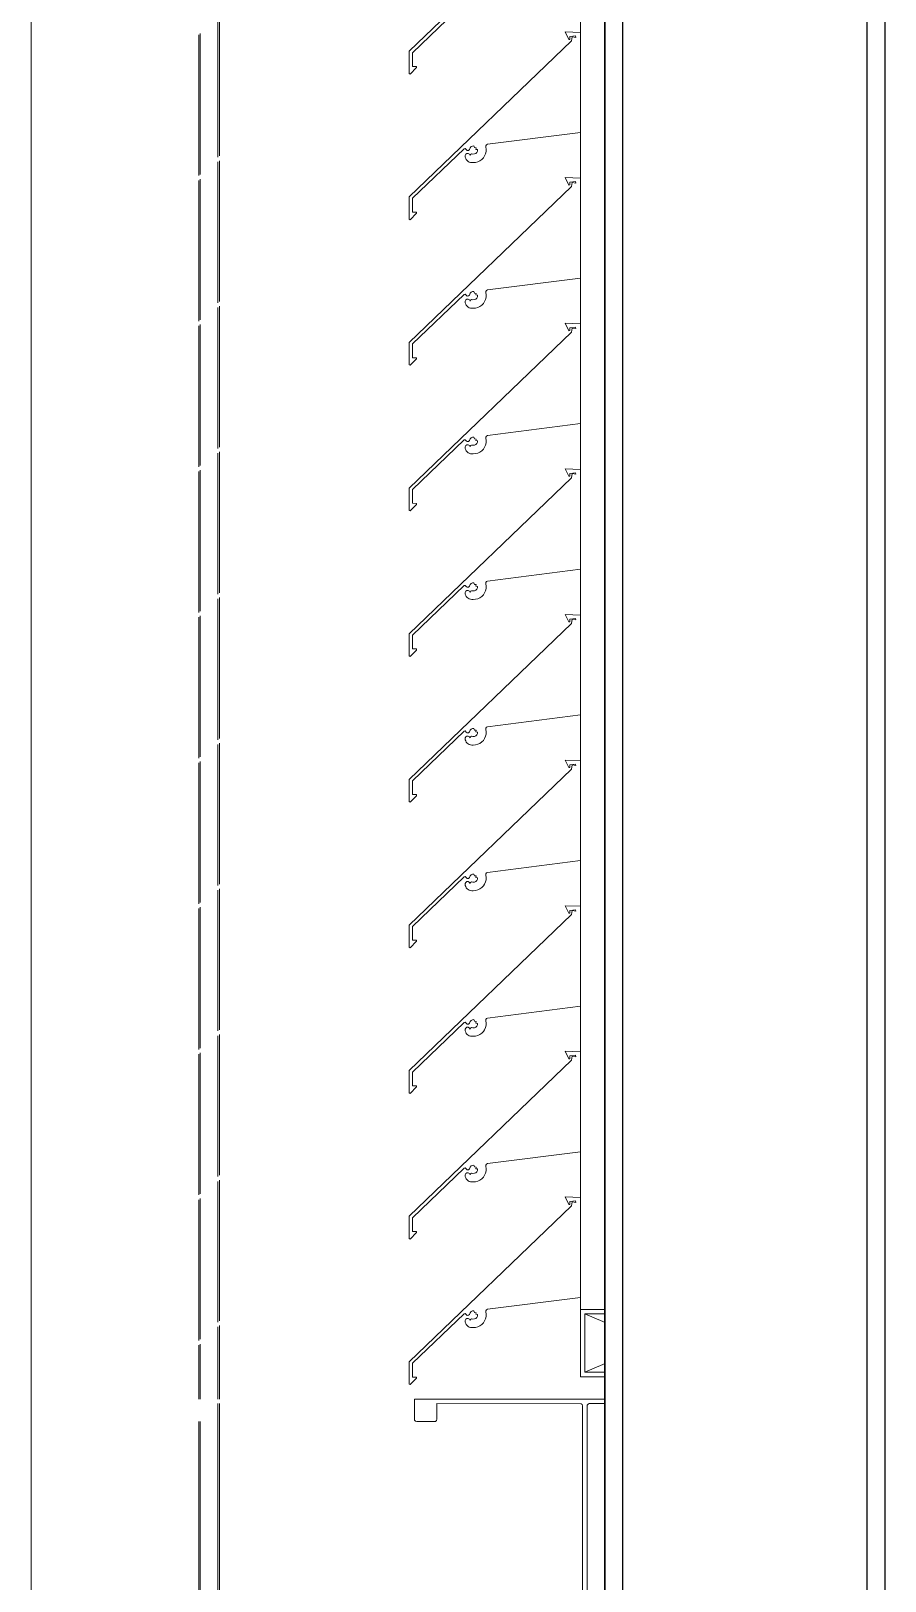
# Model space of a CAD drawing. Header units: millimetres. Extents: x -220592 to 404889, y -217665 to 38245.
# Drawn here: x 27510 to 27890, y -28650 to -27959 of the extents above; entities that cross this region are included whole.
import ezdxf

# ---------------------------------------------------------------- set-up
doc = ezdxf.new("R2010")
doc.units = ezdxf.units.MM
doc.set_wipeout_variables(frame=1)
doc.linetypes.add('XKITLINE00', pattern=[0])
for name, color, linetype in [('000 - 0_HIDE_OBJ_FRAMING_DEF_SUB_1', 7, 'Continuous'), ('000 - STRUCTURE_STEEL_FRAMING_SUB_COLOR_1', 7, 'Continuous'), ('000 - STRUCTURE_STEEL_FRAMING_SUB_COLOR_2', 7, 'Continuous'), ('000 - STRUCTURE_STEEL_FRAMING_WIPEOUT_', 7, 'Continuous')]:
    doc.layers.add(name, color=color, linetype=linetype)
doc.layers.add('Part', color=7, linetype='Continuous', lineweight=0)

# ---------------------------------------------------------------- blocks, each defined once
blk = doc.blocks.new('*A14729')
at = {"layer": 'Part', "color": 7, "linetype": 'XKITLINE00', "lineweight": 0}
for p, q in [((-171.648652, 229.556249), (-171.648652, 242.756135)), ((-172.298652, 242.406131), (-172.298652, 242.610427)), ((-172.298652, 241.756131), (-172.298652, 241.960427)), ((-172.298652, 241.106131), (-172.298652, 241.310427)), ((-172.298652, 240.456131), (-172.298652, 240.660427)), ((-172.298652, 239.806131), (-172.298652, 240.010427)), ((-172.298652, 239.156131), (-172.298652, 239.360427)), ((-172.298652, 238.506131), (-172.298652, 238.710427)), ((-172.298652, 237.856131), (-172.298652, 238.060427)), ((-172.298652, 237.206131), (-172.298652, 237.410427)), ((-172.298652, 236.556131), (-172.298652, 236.760427)), ((-172.298652, 235.906131), (-172.298652, 236.110427)), ((-172.298652, 235.256131), (-172.298652, 235.460427)), ((-172.298652, 234.606131), (-172.298652, 234.810427)), ((-172.298652, 233.956131), (-172.298652, 234.160427)), ((-172.298652, 233.306131), (-172.298652, 233.510427)), ((-172.298652, 232.656131), (-172.298652, 232.860427)), ((-172.298652, 232.006131), (-172.298652, 232.210427)), ((-172.298652, 231.356131), (-172.298652, 231.560427)), ((-172.298652, 230.706131), (-172.298652, 230.910427)), ((-172.298652, 230.056131), (-172.298652, 230.260427)), ((-172.298652, 229.556249), (-172.298652, 229.610427))]:
    blk.add_line(p, q, dxfattribs=at)
blk = doc.blocks.new('*A14738')
at = {"layer": 'Part', "color": 7, "linetype": 'XKITLINE00', "lineweight": 0}
for p, q in [((-172.338255, 230.668789), (-173.063377, 229.972543)), ((-172.298462, 230.706123), (-172.366148, 230.708745)), ((-172.366148, 230.708745), (-172.350613, 230.675258)), ((-172.350613, 230.675258), (-172.34549, 230.67567)), ((-172.34549, 230.67567), (-172.345361, 230.687861)), ((-172.345361, 230.687861), (-172.320378, 230.691001)), ((-172.335358, 230.687332), (-172.338255, 230.668789)), ((-172.335358, 230.687332), (-172.318342, 230.684428)), ((-172.320378, 230.691001), (-172.318342, 230.684428)), ((-172.298455, 230.260453), (-172.298462, 230.706123)), ((-172.712461, 230.207423), (-172.298455, 230.260453)), ((-173.048341, 229.966176), (-172.817326, 230.187579)), ((-172.817326, 230.187579), (-172.812166, 230.188671)), ((-172.812166, 230.188671), (-172.808512, 230.184044)), ((-172.808512, 230.184044), (-172.804048, 230.18019)), ((-172.798154, 230.180396), (-172.793971, 230.184553)), ((-172.793971, 230.184553), (-172.790857, 230.192126)), ((-172.790857, 230.192126), (-172.78619, 230.196913)), ((-172.78619, 230.196913), (-172.780114, 230.199703)), ((-172.780114, 230.199703), (-172.773442, 230.200125)), ((-172.773442, 230.200125), (-172.77112, 230.192735)), ((-172.77112, 230.192735), (-172.763955, 230.191791)), ((-172.763955, 230.191791), (-172.765124, 230.184731)), ((-172.765124, 230.184731), (-172.757418, 230.183625)), ((-172.720912, 230.195159), (-172.720672, 230.200681)), ((-172.719426, 230.185025), (-172.720912, 230.195159)), ((-172.720672, 230.200681), (-172.717536, 230.205233)), ((-172.719801, 230.174789), (-172.719426, 230.185025)), ((-172.717536, 230.205233), (-172.712461, 230.207423)), ((-172.810019, 230.162761), (-172.812659, 230.157287)), ((-172.812659, 230.157287), (-172.812163, 230.149517)), ((-172.812163, 230.149517), (-172.810428, 230.144021)), ((-172.810428, 230.144021), (-172.807674, 230.138958)), ((-172.804875, 230.165998), (-172.810019, 230.162761)), ((-172.807674, 230.138958), (-172.804002, 230.134515)), ((-172.798797, 230.16601), (-172.804875, 230.165998)), ((-172.804048, 230.18019), (-172.798154, 230.180396)), ((-172.804002, 230.134515), (-172.799549, 230.130857)), ((-172.799549, 230.130857), (-172.794479, 230.128117)), ((-172.793641, 230.162792), (-172.798797, 230.16601)), ((-172.794479, 230.128117), (-172.788978, 230.126398)), ((-172.790699, 230.15732), (-172.793641, 230.162792)), ((-172.788669, 230.162301), (-172.790699, 230.15732)), ((-172.788978, 230.126398), (-172.78325, 230.125762)), ((-172.783858, 230.164708), (-172.788669, 230.162301)), ((-172.77794, 230.163803), (-172.783858, 230.164708)), ((-172.78325, 230.125762), (-172.776451, 230.125664)), ((-172.77144, 230.164147), (-172.77794, 230.163803)), ((-172.776451, 230.125664), (-172.766238, 230.126449)), ((-172.765472, 230.166745), (-172.77144, 230.164147)), ((-172.766238, 230.126449), (-172.756337, 230.129072)), ((-172.76079, 230.171267), (-172.765472, 230.166745)), ((-172.757988, 230.177141), (-172.76079, 230.171267)), ((-172.757418, 230.183625), (-172.757988, 230.177141)), ((-172.756337, 230.129072), (-172.747074, 230.133445)), ((-172.747074, 230.133445), (-172.738758, 230.139423)), ((-172.738758, 230.139423), (-172.731662, 230.14681)), ((-172.731662, 230.14681), (-172.726022, 230.15536)), ((-172.726022, 230.15536), (-172.722024, 230.16479)), ((-172.722024, 230.16479), (-172.719801, 230.174789)), ((-173.063377, 229.972543), (-173.062824, 229.873392)), ((-173.047999, 229.90483), (-173.048341, 229.966176)), ((-173.062824, 229.873392), (-173.058143, 229.870923)), ((-173.058143, 229.870923), (-173.029494, 229.899812)), ((-173.030579, 229.904733), (-173.047999, 229.90483)), ((-173.029494, 229.899812), (-173.030579, 229.904733))]:
    blk.add_line(p, q, dxfattribs=at)
blk = doc.blocks.new('*A14739')
at = {"layer": 'Part', "color": 7, "linetype": 'XKITLINE00', "lineweight": 0}
for p, q in [((-172.338255, 231.318789), (-173.063377, 230.622543)), ((-172.298462, 231.356123), (-172.366148, 231.358745)), ((-172.366148, 231.358745), (-172.350613, 231.325258)), ((-172.350613, 231.325258), (-172.34549, 231.32567)), ((-172.34549, 231.32567), (-172.345361, 231.337861)), ((-172.345361, 231.337861), (-172.320378, 231.341001)), ((-172.335358, 231.337332), (-172.338255, 231.318789)), ((-172.335358, 231.337332), (-172.318342, 231.334428)), ((-172.320378, 231.341001), (-172.318342, 231.334428)), ((-172.298455, 230.910453), (-172.298462, 231.356123)), ((-172.712461, 230.857423), (-172.298455, 230.910453)), ((-173.048341, 230.616176), (-172.817326, 230.837579)), ((-172.817326, 230.837579), (-172.812166, 230.838671)), ((-172.810019, 230.812761), (-172.812659, 230.807287)), ((-172.812659, 230.807287), (-172.812163, 230.799517)), ((-172.812166, 230.838671), (-172.808512, 230.834044)), ((-172.804875, 230.815998), (-172.810019, 230.812761)), ((-172.808512, 230.834044), (-172.804048, 230.83019)), ((-172.798797, 230.81601), (-172.804875, 230.815998)), ((-172.804048, 230.83019), (-172.798154, 230.830396)), ((-172.793641, 230.812792), (-172.798797, 230.81601)), ((-172.798154, 230.830396), (-172.793971, 230.834553)), ((-172.793971, 230.834553), (-172.790857, 230.842126)), ((-172.790699, 230.80732), (-172.793641, 230.812792)), ((-172.790857, 230.842126), (-172.78619, 230.846913)), ((-172.788669, 230.812301), (-172.790699, 230.80732)), ((-172.783858, 230.814708), (-172.788669, 230.812301)), ((-172.78619, 230.846913), (-172.780114, 230.849703)), ((-172.77794, 230.813803), (-172.783858, 230.814708)), ((-172.780114, 230.849703), (-172.773442, 230.850125)), ((-172.77144, 230.814147), (-172.77794, 230.813803)), ((-172.773442, 230.850125), (-172.77112, 230.842735)), ((-172.765472, 230.816745), (-172.77144, 230.814147)), ((-172.77112, 230.842735), (-172.763955, 230.841791)), ((-172.76079, 230.821267), (-172.765472, 230.816745)), ((-172.763955, 230.841791), (-172.765124, 230.834731)), ((-172.765124, 230.834731), (-172.757418, 230.833625)), ((-172.757988, 230.827141), (-172.76079, 230.821267)), ((-172.757418, 230.833625), (-172.757988, 230.827141)), ((-172.726022, 230.80536), (-172.722024, 230.81479)), ((-172.722024, 230.81479), (-172.719801, 230.824789)), ((-172.720912, 230.845159), (-172.720672, 230.850681)), ((-172.719426, 230.835025), (-172.720912, 230.845159)), ((-172.720672, 230.850681), (-172.717536, 230.855233)), ((-172.719801, 230.824789), (-172.719426, 230.835025)), ((-172.717536, 230.855233), (-172.712461, 230.857423)), ((-172.812163, 230.799517), (-172.810428, 230.794021)), ((-172.810428, 230.794021), (-172.807674, 230.788958)), ((-172.807674, 230.788958), (-172.804002, 230.784515)), ((-172.804002, 230.784515), (-172.799549, 230.780857)), ((-172.799549, 230.780857), (-172.794479, 230.778117)), ((-172.794479, 230.778117), (-172.788978, 230.776398)), ((-172.788978, 230.776398), (-172.78325, 230.775762)), ((-172.78325, 230.775762), (-172.776451, 230.775664)), ((-172.776451, 230.775664), (-172.766238, 230.776449)), ((-172.766238, 230.776449), (-172.756337, 230.779072)), ((-172.756337, 230.779072), (-172.747074, 230.783445)), ((-172.747074, 230.783445), (-172.738758, 230.789423)), ((-172.738758, 230.789423), (-172.731662, 230.79681)), ((-172.731662, 230.79681), (-172.726022, 230.80536)), ((-173.063377, 230.622543), (-173.062824, 230.523392)), ((-173.047999, 230.55483), (-173.048341, 230.616176)), ((-173.058143, 230.520923), (-173.029494, 230.549812)), ((-173.030579, 230.554733), (-173.047999, 230.55483)), ((-173.029494, 230.549812), (-173.030579, 230.554733)), ((-173.062824, 230.523392), (-173.058143, 230.520923))]:
    blk.add_line(p, q, dxfattribs=at)
blk = doc.blocks.new('*A14740')
at = {"layer": 'Part', "color": 7, "linetype": 'XKITLINE00', "lineweight": 0}
for p, q in [((-172.298462, 232.006123), (-172.366148, 232.008745)), ((-172.366148, 232.008745), (-172.350613, 231.975258)), ((-172.34549, 231.97567), (-172.345361, 231.987861)), ((-172.345361, 231.987861), (-172.320378, 231.991001)), ((-172.335358, 231.987332), (-172.338255, 231.968789)), ((-172.335358, 231.987332), (-172.318342, 231.984428)), ((-172.320378, 231.991001), (-172.318342, 231.984428)), ((-172.298455, 231.560453), (-172.298462, 232.006123)), ((-172.338255, 231.968789), (-173.063377, 231.272543)), ((-172.350613, 231.975258), (-172.34549, 231.97567)), ((-172.78619, 231.496913), (-172.780114, 231.499703)), ((-172.780114, 231.499703), (-172.773442, 231.500125)), ((-172.773442, 231.500125), (-172.77112, 231.492735)), ((-172.720912, 231.495159), (-172.720672, 231.500681)), ((-172.720672, 231.500681), (-172.717536, 231.505233)), ((-172.717536, 231.505233), (-172.712461, 231.507423)), ((-172.712461, 231.507423), (-172.298455, 231.560453)), ((-173.048341, 231.266176), (-172.817326, 231.487579)), ((-172.817326, 231.487579), (-172.812166, 231.488671)), ((-172.810019, 231.462761), (-172.812659, 231.457287)), ((-172.812659, 231.457287), (-172.812163, 231.449517)), ((-172.812166, 231.488671), (-172.808512, 231.484044)), ((-172.812163, 231.449517), (-172.810428, 231.444021)), ((-172.810428, 231.444021), (-172.807674, 231.438958)), ((-172.804875, 231.465998), (-172.810019, 231.462761)), ((-172.808512, 231.484044), (-172.804048, 231.48019)), ((-172.807674, 231.438958), (-172.804002, 231.434515)), ((-172.798797, 231.46601), (-172.804875, 231.465998)), ((-172.804048, 231.48019), (-172.798154, 231.480396)), ((-172.804002, 231.434515), (-172.799549, 231.430857)), ((-172.799549, 231.430857), (-172.794479, 231.428117)), ((-172.793641, 231.462792), (-172.798797, 231.46601)), ((-172.798154, 231.480396), (-172.793971, 231.484553)), ((-172.793971, 231.484553), (-172.790857, 231.492126)), ((-172.790699, 231.45732), (-172.793641, 231.462792)), ((-172.790857, 231.492126), (-172.78619, 231.496913)), ((-172.788669, 231.462301), (-172.790699, 231.45732)), ((-172.783858, 231.464708), (-172.788669, 231.462301)), ((-172.77794, 231.463803), (-172.783858, 231.464708)), ((-172.77144, 231.464147), (-172.77794, 231.463803)), ((-172.765472, 231.466745), (-172.77144, 231.464147)), ((-172.77112, 231.492735), (-172.763955, 231.491791)), ((-172.76079, 231.471267), (-172.765472, 231.466745)), ((-172.763955, 231.491791), (-172.765124, 231.484731)), ((-172.765124, 231.484731), (-172.757418, 231.483625)), ((-172.757988, 231.477141), (-172.76079, 231.471267)), ((-172.757418, 231.483625), (-172.757988, 231.477141)), ((-172.756337, 231.429072), (-172.747074, 231.433445)), ((-172.747074, 231.433445), (-172.738758, 231.439423)), ((-172.738758, 231.439423), (-172.731662, 231.44681)), ((-172.731662, 231.44681), (-172.726022, 231.45536)), ((-172.726022, 231.45536), (-172.722024, 231.46479)), ((-172.722024, 231.46479), (-172.719801, 231.474789)), ((-172.719426, 231.485025), (-172.720912, 231.495159)), ((-172.719801, 231.474789), (-172.719426, 231.485025)), ((-172.794479, 231.428117), (-172.788978, 231.426398)), ((-172.788978, 231.426398), (-172.78325, 231.425762)), ((-172.78325, 231.425762), (-172.776451, 231.425664)), ((-172.776451, 231.425664), (-172.766238, 231.426449)), ((-172.766238, 231.426449), (-172.756337, 231.429072)), ((-173.063377, 231.272543), (-173.062824, 231.173392)), ((-173.047999, 231.20483), (-173.048341, 231.266176)), ((-173.062824, 231.173392), (-173.058143, 231.170923)), ((-173.058143, 231.170923), (-173.029494, 231.199812)), ((-173.030579, 231.204733), (-173.047999, 231.20483)), ((-173.029494, 231.199812), (-173.030579, 231.204733))]:
    blk.add_line(p, q, dxfattribs=at)
blk = doc.blocks.new('*A14741')
at = {"layer": 'Part', "color": 7, "linetype": 'XKITLINE00', "lineweight": 0}
for p, q in [((-172.338255, 232.618789), (-173.063377, 231.922543)), ((-172.298462, 232.656123), (-172.366148, 232.658745)), ((-172.366148, 232.658745), (-172.350613, 232.625258)), ((-172.350613, 232.625258), (-172.34549, 232.62567)), ((-172.34549, 232.62567), (-172.345361, 232.637861)), ((-172.345361, 232.637861), (-172.320378, 232.641001)), ((-172.335358, 232.637332), (-172.338255, 232.618789)), ((-172.335358, 232.637332), (-172.318342, 232.634428)), ((-172.320378, 232.641001), (-172.318342, 232.634428)), ((-172.298455, 232.210453), (-172.298462, 232.656123)), ((-172.712461, 232.157423), (-172.298455, 232.210453)), ((-173.048341, 231.916176), (-172.817326, 232.137579)), ((-172.817326, 232.137579), (-172.812166, 232.138671)), ((-172.812166, 232.138671), (-172.808512, 232.134044)), ((-172.808512, 232.134044), (-172.804048, 232.13019)), ((-172.804048, 232.13019), (-172.798154, 232.130396)), ((-172.798154, 232.130396), (-172.793971, 232.134553)), ((-172.793971, 232.134553), (-172.790857, 232.142126)), ((-172.790857, 232.142126), (-172.78619, 232.146913)), ((-172.78619, 232.146913), (-172.780114, 232.149703)), ((-172.780114, 232.149703), (-172.773442, 232.150125)), ((-172.773442, 232.150125), (-172.77112, 232.142735)), ((-172.77112, 232.142735), (-172.763955, 232.141791)), ((-172.76079, 232.121267), (-172.765472, 232.116745)), ((-172.763955, 232.141791), (-172.765124, 232.134731)), ((-172.765124, 232.134731), (-172.757418, 232.133625)), ((-172.757988, 232.127141), (-172.76079, 232.121267)), ((-172.757418, 232.133625), (-172.757988, 232.127141)), ((-172.722024, 232.11479), (-172.719801, 232.124789)), ((-172.720912, 232.145159), (-172.720672, 232.150681)), ((-172.719426, 232.135025), (-172.720912, 232.145159)), ((-172.720672, 232.150681), (-172.717536, 232.155233)), ((-172.719801, 232.124789), (-172.719426, 232.135025)), ((-172.717536, 232.155233), (-172.712461, 232.157423)), ((-172.810019, 232.112761), (-172.812659, 232.107287)), ((-172.812659, 232.107287), (-172.812163, 232.099517)), ((-172.812163, 232.099517), (-172.810428, 232.094021)), ((-172.810428, 232.094021), (-172.807674, 232.088958)), ((-172.804875, 232.115998), (-172.810019, 232.112761)), ((-172.807674, 232.088958), (-172.804002, 232.084515)), ((-172.798797, 232.11601), (-172.804875, 232.115998)), ((-172.804002, 232.084515), (-172.799549, 232.080857)), ((-172.799549, 232.080857), (-172.794479, 232.078117)), ((-172.793641, 232.112792), (-172.798797, 232.11601)), ((-172.794479, 232.078117), (-172.788978, 232.076398)), ((-172.790699, 232.10732), (-172.793641, 232.112792)), ((-172.788669, 232.112301), (-172.790699, 232.10732)), ((-172.788978, 232.076398), (-172.78325, 232.075762)), ((-172.783858, 232.114708), (-172.788669, 232.112301)), ((-172.77794, 232.113803), (-172.783858, 232.114708)), ((-172.78325, 232.075762), (-172.776451, 232.075664)), ((-172.77144, 232.114147), (-172.77794, 232.113803)), ((-172.776451, 232.075664), (-172.766238, 232.076449)), ((-172.765472, 232.116745), (-172.77144, 232.114147)), ((-172.766238, 232.076449), (-172.756337, 232.079072)), ((-172.756337, 232.079072), (-172.747074, 232.083445)), ((-172.747074, 232.083445), (-172.738758, 232.089423)), ((-172.738758, 232.089423), (-172.731662, 232.09681)), ((-172.731662, 232.09681), (-172.726022, 232.10536)), ((-172.726022, 232.10536), (-172.722024, 232.11479)), ((-173.063377, 231.922543), (-173.062824, 231.823392)), ((-173.047999, 231.85483), (-173.048341, 231.916176)), ((-173.058143, 231.820923), (-173.029494, 231.849812)), ((-173.030579, 231.854733), (-173.047999, 231.85483)), ((-173.029494, 231.849812), (-173.030579, 231.854733)), ((-173.062824, 231.823392), (-173.058143, 231.820923))]:
    blk.add_line(p, q, dxfattribs=at)
blk = doc.blocks.new('*A14742')
at = {"layer": 'Part', "color": 7, "linetype": 'XKITLINE00', "lineweight": 0}
for p, q in [((-172.298462, 233.306123), (-172.366148, 233.308745)), ((-172.366148, 233.308745), (-172.350613, 233.275258)), ((-172.298455, 232.860453), (-172.298462, 233.306123)), ((-172.338255, 233.268789), (-173.063377, 232.572543)), ((-172.350613, 233.275258), (-172.34549, 233.27567)), ((-172.34549, 233.27567), (-172.345361, 233.287861)), ((-172.345361, 233.287861), (-172.320378, 233.291001)), ((-172.335358, 233.287332), (-172.338255, 233.268789)), ((-172.335358, 233.287332), (-172.318342, 233.284428)), ((-172.320378, 233.291001), (-172.318342, 233.284428)), ((-172.712461, 232.807423), (-172.298455, 232.860453)), ((-173.048341, 232.566176), (-172.817326, 232.787579)), ((-172.817326, 232.787579), (-172.812166, 232.788671)), ((-172.810019, 232.762761), (-172.812659, 232.757287)), ((-172.812659, 232.757287), (-172.812163, 232.749517)), ((-172.812166, 232.788671), (-172.808512, 232.784044)), ((-172.812163, 232.749517), (-172.810428, 232.744021)), ((-172.810428, 232.744021), (-172.807674, 232.738958)), ((-172.804875, 232.765998), (-172.810019, 232.762761)), ((-172.808512, 232.784044), (-172.804048, 232.78019)), ((-172.798797, 232.76601), (-172.804875, 232.765998)), ((-172.804048, 232.78019), (-172.798154, 232.780396)), ((-172.793641, 232.762792), (-172.798797, 232.76601)), ((-172.798154, 232.780396), (-172.793971, 232.784553)), ((-172.793971, 232.784553), (-172.790857, 232.792126)), ((-172.790699, 232.75732), (-172.793641, 232.762792)), ((-172.790857, 232.792126), (-172.78619, 232.796913)), ((-172.788669, 232.762301), (-172.790699, 232.75732)), ((-172.783858, 232.764708), (-172.788669, 232.762301)), ((-172.78619, 232.796913), (-172.780114, 232.799703)), ((-172.77794, 232.763803), (-172.783858, 232.764708)), ((-172.780114, 232.799703), (-172.773442, 232.800125)), ((-172.77144, 232.764147), (-172.77794, 232.763803)), ((-172.773442, 232.800125), (-172.77112, 232.792735)), ((-172.765472, 232.766745), (-172.77144, 232.764147)), ((-172.77112, 232.792735), (-172.763955, 232.791791)), ((-172.76079, 232.771267), (-172.765472, 232.766745)), ((-172.763955, 232.791791), (-172.765124, 232.784731)), ((-172.765124, 232.784731), (-172.757418, 232.783625)), ((-172.757988, 232.777141), (-172.76079, 232.771267)), ((-172.757418, 232.783625), (-172.757988, 232.777141)), ((-172.738758, 232.739423), (-172.731662, 232.74681)), ((-172.731662, 232.74681), (-172.726022, 232.75536)), ((-172.726022, 232.75536), (-172.722024, 232.76479)), ((-172.722024, 232.76479), (-172.719801, 232.774789)), ((-172.720912, 232.795159), (-172.720672, 232.800681)), ((-172.719426, 232.785025), (-172.720912, 232.795159)), ((-172.720672, 232.800681), (-172.717536, 232.805233)), ((-172.719801, 232.774789), (-172.719426, 232.785025)), ((-172.717536, 232.805233), (-172.712461, 232.807423)), ((-172.807674, 232.738958), (-172.804002, 232.734515)), ((-172.804002, 232.734515), (-172.799549, 232.730857)), ((-172.799549, 232.730857), (-172.794479, 232.728117)), ((-172.794479, 232.728117), (-172.788978, 232.726398)), ((-172.788978, 232.726398), (-172.78325, 232.725762)), ((-172.78325, 232.725762), (-172.776451, 232.725664)), ((-172.776451, 232.725664), (-172.766238, 232.726449)), ((-172.766238, 232.726449), (-172.756337, 232.729072)), ((-172.756337, 232.729072), (-172.747074, 232.733445)), ((-172.747074, 232.733445), (-172.738758, 232.739423)), ((-173.063377, 232.572543), (-173.062824, 232.473392)), ((-173.047999, 232.50483), (-173.048341, 232.566176)), ((-173.062824, 232.473392), (-173.058143, 232.470923)), ((-173.058143, 232.470923), (-173.029494, 232.499812)), ((-173.030579, 232.504733), (-173.047999, 232.50483)), ((-173.029494, 232.499812), (-173.030579, 232.504733))]:
    blk.add_line(p, q, dxfattribs=at)
blk = doc.blocks.new('*A14743')
at = {"layer": 'Part', "color": 7, "linetype": 'XKITLINE00', "lineweight": 0}
for p, q in [((-172.298462, 233.956123), (-172.366148, 233.958745)), ((-172.366148, 233.958745), (-172.350613, 233.925258)), ((-172.350613, 233.925258), (-172.34549, 233.92567)), ((-172.34549, 233.92567), (-172.345361, 233.937861)), ((-172.345361, 233.937861), (-172.320378, 233.941001)), ((-172.335358, 233.937332), (-172.338255, 233.918789)), ((-172.335358, 233.937332), (-172.318342, 233.934428)), ((-172.320378, 233.941001), (-172.318342, 233.934428)), ((-172.298455, 233.510453), (-172.298462, 233.956123)), ((-172.338255, 233.918789), (-173.063377, 233.222543)), ((-172.712461, 233.457423), (-172.298455, 233.510453)), ((-173.048341, 233.216176), (-172.817326, 233.437579)), ((-172.817326, 233.437579), (-172.812166, 233.438671)), ((-172.812166, 233.438671), (-172.808512, 233.434044)), ((-172.793971, 233.434553), (-172.790857, 233.442126)), ((-172.790857, 233.442126), (-172.78619, 233.446913)), ((-172.78619, 233.446913), (-172.780114, 233.449703)), ((-172.780114, 233.449703), (-172.773442, 233.450125)), ((-172.773442, 233.450125), (-172.77112, 233.442735)), ((-172.77112, 233.442735), (-172.763955, 233.441791)), ((-172.763955, 233.441791), (-172.765124, 233.434731)), ((-172.720912, 233.445159), (-172.720672, 233.450681)), ((-172.719426, 233.435025), (-172.720912, 233.445159)), ((-172.720672, 233.450681), (-172.717536, 233.455233)), ((-172.717536, 233.455233), (-172.712461, 233.457423)), ((-172.810019, 233.412761), (-172.812659, 233.407287)), ((-172.812659, 233.407287), (-172.812163, 233.399517)), ((-172.812163, 233.399517), (-172.810428, 233.394021)), ((-172.810428, 233.394021), (-172.807674, 233.388958)), ((-172.804875, 233.415998), (-172.810019, 233.412761)), ((-172.808512, 233.434044), (-172.804048, 233.43019)), ((-172.807674, 233.388958), (-172.804002, 233.384515)), ((-172.798797, 233.41601), (-172.804875, 233.415998)), ((-172.804048, 233.43019), (-172.798154, 233.430396)), ((-172.804002, 233.384515), (-172.799549, 233.380857)), ((-172.799549, 233.380857), (-172.794479, 233.378117)), ((-172.793641, 233.412792), (-172.798797, 233.41601)), ((-172.798154, 233.430396), (-172.793971, 233.434553)), ((-172.794479, 233.378117), (-172.788978, 233.376398)), ((-172.790699, 233.40732), (-172.793641, 233.412792)), ((-172.788669, 233.412301), (-172.790699, 233.40732)), ((-172.788978, 233.376398), (-172.78325, 233.375762)), ((-172.783858, 233.414708), (-172.788669, 233.412301)), ((-172.77794, 233.413803), (-172.783858, 233.414708)), ((-172.78325, 233.375762), (-172.776451, 233.375664)), ((-172.77144, 233.414147), (-172.77794, 233.413803)), ((-172.776451, 233.375664), (-172.766238, 233.376449)), ((-172.765472, 233.416745), (-172.77144, 233.414147)), ((-172.766238, 233.376449), (-172.756337, 233.379072)), ((-172.76079, 233.421267), (-172.765472, 233.416745)), ((-172.765124, 233.434731), (-172.757418, 233.433625)), ((-172.757988, 233.427141), (-172.76079, 233.421267)), ((-172.757418, 233.433625), (-172.757988, 233.427141)), ((-172.756337, 233.379072), (-172.747074, 233.383445)), ((-172.747074, 233.383445), (-172.738758, 233.389423)), ((-172.738758, 233.389423), (-172.731662, 233.39681)), ((-172.731662, 233.39681), (-172.726022, 233.40536)), ((-172.726022, 233.40536), (-172.722024, 233.41479)), ((-172.722024, 233.41479), (-172.719801, 233.424789)), ((-172.719801, 233.424789), (-172.719426, 233.435025)), ((-173.063377, 233.222543), (-173.062824, 233.123392)), ((-173.047999, 233.15483), (-173.048341, 233.216176)), ((-173.062824, 233.123392), (-173.058143, 233.120923)), ((-173.058143, 233.120923), (-173.029494, 233.149812)), ((-173.030579, 233.154733), (-173.047999, 233.15483)), ((-173.029494, 233.149812), (-173.030579, 233.154733))]:
    blk.add_line(p, q, dxfattribs=at)
blk = doc.blocks.new('*A14744')
at = {"layer": 'Part', "color": 7, "linetype": 'XKITLINE00', "lineweight": 0}
for p, q in [((-172.338255, 234.568789), (-173.063377, 233.872543)), ((-172.298462, 234.606123), (-172.366148, 234.608745)), ((-172.366148, 234.608745), (-172.350613, 234.575258)), ((-172.350613, 234.575258), (-172.34549, 234.57567)), ((-172.34549, 234.57567), (-172.345361, 234.587861)), ((-172.345361, 234.587861), (-172.320378, 234.591001)), ((-172.335358, 234.587332), (-172.338255, 234.568789)), ((-172.335358, 234.587332), (-172.318342, 234.584428)), ((-172.320378, 234.591001), (-172.318342, 234.584428)), ((-172.298455, 234.160453), (-172.298462, 234.606123)), ((-172.712461, 234.107423), (-172.298455, 234.160453)), ((-173.048341, 233.866176), (-172.817326, 234.087579)), ((-172.817326, 234.087579), (-172.812166, 234.088671)), ((-172.810019, 234.062761), (-172.812659, 234.057287)), ((-172.812166, 234.088671), (-172.808512, 234.084044)), ((-172.804875, 234.065998), (-172.810019, 234.062761)), ((-172.808512, 234.084044), (-172.804048, 234.08019)), ((-172.798797, 234.06601), (-172.804875, 234.065998)), ((-172.804048, 234.08019), (-172.798154, 234.080396)), ((-172.793641, 234.062792), (-172.798797, 234.06601)), ((-172.798154, 234.080396), (-172.793971, 234.084553)), ((-172.793971, 234.084553), (-172.790857, 234.092126)), ((-172.790699, 234.05732), (-172.793641, 234.062792)), ((-172.790857, 234.092126), (-172.78619, 234.096913)), ((-172.788669, 234.062301), (-172.790699, 234.05732)), ((-172.783858, 234.064708), (-172.788669, 234.062301)), ((-172.78619, 234.096913), (-172.780114, 234.099703)), ((-172.77794, 234.063803), (-172.783858, 234.064708)), ((-172.780114, 234.099703), (-172.773442, 234.100125)), ((-172.77144, 234.064147), (-172.77794, 234.063803)), ((-172.773442, 234.100125), (-172.77112, 234.092735)), ((-172.765472, 234.066745), (-172.77144, 234.064147)), ((-172.77112, 234.092735), (-172.763955, 234.091791)), ((-172.76079, 234.071267), (-172.765472, 234.066745)), ((-172.763955, 234.091791), (-172.765124, 234.084731)), ((-172.765124, 234.084731), (-172.757418, 234.083625)), ((-172.757988, 234.077141), (-172.76079, 234.071267)), ((-172.757418, 234.083625), (-172.757988, 234.077141)), ((-172.726022, 234.05536), (-172.722024, 234.06479)), ((-172.722024, 234.06479), (-172.719801, 234.074789)), ((-172.720912, 234.095159), (-172.720672, 234.100681)), ((-172.719426, 234.085025), (-172.720912, 234.095159)), ((-172.720672, 234.100681), (-172.717536, 234.105233)), ((-172.719801, 234.074789), (-172.719426, 234.085025)), ((-172.717536, 234.105233), (-172.712461, 234.107423)), ((-172.812659, 234.057287), (-172.812163, 234.049517)), ((-172.812163, 234.049517), (-172.810428, 234.044021)), ((-172.810428, 234.044021), (-172.807674, 234.038958)), ((-172.807674, 234.038958), (-172.804002, 234.034515)), ((-172.804002, 234.034515), (-172.799549, 234.030857)), ((-172.799549, 234.030857), (-172.794479, 234.028117)), ((-172.794479, 234.028117), (-172.788978, 234.026398)), ((-172.788978, 234.026398), (-172.78325, 234.025762)), ((-172.78325, 234.025762), (-172.776451, 234.025664)), ((-172.776451, 234.025664), (-172.766238, 234.026449)), ((-172.766238, 234.026449), (-172.756337, 234.029072)), ((-172.756337, 234.029072), (-172.747074, 234.033445)), ((-172.747074, 234.033445), (-172.738758, 234.039423)), ((-172.738758, 234.039423), (-172.731662, 234.04681)), ((-172.731662, 234.04681), (-172.726022, 234.05536)), ((-173.063377, 233.872543), (-173.062824, 233.773392)), ((-173.047999, 233.80483), (-173.048341, 233.866176)), ((-173.058143, 233.770923), (-173.029494, 233.799812)), ((-173.030579, 233.804733), (-173.047999, 233.80483)), ((-173.029494, 233.799812), (-173.030579, 233.804733)), ((-173.062824, 233.773392), (-173.058143, 233.770923))]:
    blk.add_line(p, q, dxfattribs=at)
blk = doc.blocks.new('*A14745')
at = {"layer": 'Part', "color": 7, "linetype": 'XKITLINE00', "lineweight": 0}
for p, q in [((-172.298462, 235.256123), (-172.366148, 235.258745)), ((-172.366148, 235.258745), (-172.350613, 235.225258)), ((-172.34549, 235.22567), (-172.345361, 235.237861)), ((-172.345361, 235.237861), (-172.320378, 235.241001)), ((-172.335358, 235.237332), (-172.338255, 235.218789)), ((-172.335358, 235.237332), (-172.318342, 235.234428)), ((-172.320378, 235.241001), (-172.318342, 235.234428)), ((-172.298455, 234.810453), (-172.298462, 235.256123)), ((-172.338255, 235.218789), (-173.063377, 234.522543)), ((-172.350613, 235.225258), (-172.34549, 235.22567)), ((-172.720912, 234.745159), (-172.720672, 234.750681)), ((-172.720672, 234.750681), (-172.717536, 234.755233)), ((-172.717536, 234.755233), (-172.712461, 234.757423)), ((-172.712461, 234.757423), (-172.298455, 234.810453)), ((-173.048341, 234.516176), (-172.817326, 234.737579)), ((-172.817326, 234.737579), (-172.812166, 234.738671)), ((-172.810019, 234.712761), (-172.812659, 234.707287)), ((-172.812659, 234.707287), (-172.812163, 234.699517)), ((-172.812166, 234.738671), (-172.808512, 234.734044)), ((-172.812163, 234.699517), (-172.810428, 234.694021)), ((-172.810428, 234.694021), (-172.807674, 234.688958)), ((-172.804875, 234.715998), (-172.810019, 234.712761)), ((-172.808512, 234.734044), (-172.804048, 234.73019)), ((-172.807674, 234.688958), (-172.804002, 234.684515)), ((-172.798797, 234.71601), (-172.804875, 234.715998)), ((-172.804048, 234.73019), (-172.798154, 234.730396)), ((-172.804002, 234.684515), (-172.799549, 234.680857)), ((-172.793641, 234.712792), (-172.798797, 234.71601)), ((-172.798154, 234.730396), (-172.793971, 234.734553)), ((-172.793971, 234.734553), (-172.790857, 234.742126)), ((-172.790699, 234.70732), (-172.793641, 234.712792)), ((-172.790857, 234.742126), (-172.78619, 234.746913)), ((-172.788669, 234.712301), (-172.790699, 234.70732)), ((-172.783858, 234.714708), (-172.788669, 234.712301)), ((-172.78619, 234.746913), (-172.780114, 234.749703)), ((-172.77794, 234.713803), (-172.783858, 234.714708)), ((-172.780114, 234.749703), (-172.773442, 234.750125)), ((-172.77144, 234.714147), (-172.77794, 234.713803)), ((-172.773442, 234.750125), (-172.77112, 234.742735)), ((-172.765472, 234.716745), (-172.77144, 234.714147)), ((-172.77112, 234.742735), (-172.763955, 234.741791)), ((-172.76079, 234.721267), (-172.765472, 234.716745)), ((-172.763955, 234.741791), (-172.765124, 234.734731)), ((-172.765124, 234.734731), (-172.757418, 234.733625)), ((-172.757988, 234.727141), (-172.76079, 234.721267)), ((-172.757418, 234.733625), (-172.757988, 234.727141)), ((-172.756337, 234.679072), (-172.747074, 234.683445)), ((-172.747074, 234.683445), (-172.738758, 234.689423)), ((-172.738758, 234.689423), (-172.731662, 234.69681)), ((-172.731662, 234.69681), (-172.726022, 234.70536)), ((-172.726022, 234.70536), (-172.722024, 234.71479)), ((-172.722024, 234.71479), (-172.719801, 234.724789)), ((-172.719426, 234.735025), (-172.720912, 234.745159)), ((-172.719801, 234.724789), (-172.719426, 234.735025)), ((-172.799549, 234.680857), (-172.794479, 234.678117)), ((-172.794479, 234.678117), (-172.788978, 234.676398)), ((-172.788978, 234.676398), (-172.78325, 234.675762)), ((-172.78325, 234.675762), (-172.776451, 234.675664)), ((-172.776451, 234.675664), (-172.766238, 234.676449)), ((-172.766238, 234.676449), (-172.756337, 234.679072)), ((-173.063377, 234.522543), (-173.062824, 234.423392)), ((-173.047999, 234.45483), (-173.048341, 234.516176)), ((-173.062824, 234.423392), (-173.058143, 234.420923)), ((-173.058143, 234.420923), (-173.029494, 234.449812)), ((-173.030579, 234.454733), (-173.047999, 234.45483)), ((-173.029494, 234.449812), (-173.030579, 234.454733))]:
    blk.add_line(p, q, dxfattribs=at)
blk = doc.blocks.new('*A14746')
at = {"layer": 'Part', "color": 7, "linetype": 'XKITLINE00', "lineweight": 0}
for p, q in [((-172.298652, 229.256249), (-172.298652, 229.556249)), ((-171.648652, 229.556249), (-172.298652, 229.556249)), ((-172.278652, 229.276249), (-171.668652, 229.536249)), ((-172.278652, 229.536249), (-171.668652, 229.276249)), ((-172.278652, 229.276249), (-172.278652, 229.536249)), ((-172.278652, 229.536249), (-171.668652, 229.536249)), ((-171.668652, 229.536249), (-171.668652, 229.276249)), ((-171.648652, 229.256249), (-171.648652, 229.556249)), ((-172.298652, 229.256249), (-171.648652, 229.256249)), ((-171.668652, 229.276249), (-172.278652, 229.276249))]:
    blk.add_line(p, q, dxfattribs=at)
blk = doc.blocks.new('*A14747')
at = {"layer": 'Part', "color": 7, "linetype": 'XKITLINE00', "lineweight": 0}
for p, q in [((-171.648937, 229.40603), (-171.648981, 229.15603)), ((-171.628937, 229.406027), (-171.648937, 229.40603)), ((-171.628982, 229.146027), (-171.628937, 229.406027)), ((-171.648981, 229.15603), (-173.03898, 229.156273)), ((-173.03898, 229.156273), (-173.038236, 229.062446)), ((-172.938996, 229.066255), (-172.938984, 229.136255)), ((-172.938984, 229.136255), (-172.295157, 229.135382)), ((-172.295157, 229.135382), (-172.29067, 229.131698)), ((-172.29067, 229.131698), (-172.288986, 229.126142)), ((-172.288986, 229.126142), (-172.289912, 228.182315)), ((-172.26915, 228.186138), (-172.268986, 229.126138)), ((-172.268986, 229.126138), (-172.268224, 229.129965)), ((-172.268224, 229.129965), (-172.26454, 229.134452)), ((-172.26454, 229.134452), (-172.258984, 229.136137)), ((-172.258984, 229.136137), (-171.635157, 229.136789)), ((-171.635157, 229.136789), (-171.630669, 229.140471)), ((-171.630669, 229.140471), (-171.628982, 229.146027)), ((-173.038236, 229.062446), (-173.034553, 229.057957)), ((-173.034553, 229.057957), (-173.028998, 229.056271)), ((-173.028998, 229.056271), (-172.945171, 229.057018)), ((-172.945171, 229.057018), (-172.940682, 229.0607)), ((-172.940682, 229.0607), (-172.938996, 229.066255)), ((-173.037453, 228.251828), (-173.039139, 228.246273)), ((-173.032965, 228.25551), (-173.037453, 228.251828)), ((-172.949138, 228.256257), (-173.032965, 228.25551)), ((-172.943582, 228.254571), (-172.949138, 228.256257)), ((-172.9399, 228.250082), (-172.943582, 228.254571)), ((-172.939152, 228.176255), (-172.9399, 228.250082)), ((-173.039139, 228.246273), (-173.039155, 228.156273)), ((-172.293596, 228.177828), (-172.299152, 228.176144)), ((-172.289912, 228.182315), (-172.293596, 228.177828)), ((-172.267465, 228.180582), (-172.26915, 228.186138)), ((-172.262978, 228.176899), (-172.267465, 228.180582)), ((-173.039155, 228.156273), (-171.649155, 228.15603)), ((-172.299152, 228.176144), (-172.939152, 228.176255)), ((-171.639152, 228.176028), (-172.262978, 228.176899)), ((-171.649155, 228.15603), (-171.649199, 227.90603)), ((-171.633596, 228.174342), (-171.639152, 228.176028)), ((-171.629914, 228.169854), (-171.633596, 228.174342)), ((-171.629199, 227.906027), (-171.629914, 228.169854)), ((-171.649199, 227.90603), (-171.629199, 227.906027))]:
    blk.add_line(p, q, dxfattribs=at)
blk = doc.blocks.new('*A14786')
at = {"layer": 'Part', "color": 7, "linetype": 'XKITLINE00', "lineweight": 0}
for p, q in [((-172.338255, 235.868789), (-173.063377, 235.172543)), ((-172.298462, 235.906123), (-172.366148, 235.908745)), ((-172.366148, 235.908745), (-172.350613, 235.875258)), ((-172.350613, 235.875258), (-172.34549, 235.87567)), ((-172.34549, 235.87567), (-172.345361, 235.887861)), ((-172.345361, 235.887861), (-172.320378, 235.891001)), ((-172.335358, 235.887332), (-172.338255, 235.868789)), ((-172.335358, 235.887332), (-172.318342, 235.884428)), ((-172.320378, 235.891001), (-172.318342, 235.884428)), ((-172.298455, 235.460453), (-172.298462, 235.906123)), ((-172.712461, 235.407423), (-172.298455, 235.460453)), ((-173.048341, 235.166176), (-172.817326, 235.387579)), ((-172.817326, 235.387579), (-172.812166, 235.388671)), ((-172.812166, 235.388671), (-172.808512, 235.384044)), ((-172.808512, 235.384044), (-172.804048, 235.38019)), ((-172.804048, 235.38019), (-172.798154, 235.380396)), ((-172.798154, 235.380396), (-172.793971, 235.384553)), ((-172.793971, 235.384553), (-172.790857, 235.392126)), ((-172.790857, 235.392126), (-172.78619, 235.396913)), ((-172.78619, 235.396913), (-172.780114, 235.399703)), ((-172.780114, 235.399703), (-172.773442, 235.400125)), ((-172.773442, 235.400125), (-172.77112, 235.392735)), ((-172.77112, 235.392735), (-172.763955, 235.391791)), ((-172.763955, 235.391791), (-172.765124, 235.384731)), ((-172.765124, 235.384731), (-172.757418, 235.383625)), ((-172.757988, 235.377141), (-172.76079, 235.371267)), ((-172.757418, 235.383625), (-172.757988, 235.377141)), ((-172.722024, 235.36479), (-172.719801, 235.374789)), ((-172.720912, 235.395159), (-172.720672, 235.400681)), ((-172.719426, 235.385025), (-172.720912, 235.395159)), ((-172.720672, 235.400681), (-172.717536, 235.405233)), ((-172.719801, 235.374789), (-172.719426, 235.385025)), ((-172.717536, 235.405233), (-172.712461, 235.407423)), ((-172.810019, 235.362761), (-172.812659, 235.357287)), ((-172.812659, 235.357287), (-172.812163, 235.349517)), ((-172.812163, 235.349517), (-172.810428, 235.344021)), ((-172.810428, 235.344021), (-172.807674, 235.338958)), ((-172.804875, 235.365998), (-172.810019, 235.362761)), ((-172.807674, 235.338958), (-172.804002, 235.334515)), ((-172.798797, 235.36601), (-172.804875, 235.365998)), ((-172.804002, 235.334515), (-172.799549, 235.330857)), ((-172.799549, 235.330857), (-172.794479, 235.328117)), ((-172.793641, 235.362792), (-172.798797, 235.36601)), ((-172.794479, 235.328117), (-172.788978, 235.326398)), ((-172.790699, 235.35732), (-172.793641, 235.362792)), ((-172.788669, 235.362301), (-172.790699, 235.35732)), ((-172.788978, 235.326398), (-172.78325, 235.325762)), ((-172.783858, 235.364708), (-172.788669, 235.362301)), ((-172.77794, 235.363803), (-172.783858, 235.364708)), ((-172.78325, 235.325762), (-172.776451, 235.325664)), ((-172.77144, 235.364147), (-172.77794, 235.363803)), ((-172.776451, 235.325664), (-172.766238, 235.326449)), ((-172.765472, 235.366745), (-172.77144, 235.364147)), ((-172.766238, 235.326449), (-172.756337, 235.329072)), ((-172.76079, 235.371267), (-172.765472, 235.366745)), ((-172.756337, 235.329072), (-172.747074, 235.333445)), ((-172.747074, 235.333445), (-172.738758, 235.339423)), ((-172.738758, 235.339423), (-172.731662, 235.34681)), ((-172.731662, 235.34681), (-172.726022, 235.35536)), ((-172.726022, 235.35536), (-172.722024, 235.36479)), ((-173.063377, 235.172543), (-173.062824, 235.073392)), ((-173.047999, 235.10483), (-173.048341, 235.166176)), ((-173.058143, 235.070923), (-173.029494, 235.099812)), ((-173.030579, 235.104733), (-173.047999, 235.10483)), ((-173.029494, 235.099812), (-173.030579, 235.104733)), ((-173.062824, 235.073392), (-173.058143, 235.070923))]:
    blk.add_line(p, q, dxfattribs=at)
blk = doc.blocks.new('*A14846')
at = {"layer": 'Part', "color": 7, "linetype": 'XKITLINE00', "lineweight": 0}
for p, q in [((-172.298462, 230.056123), (-172.366148, 230.058745)), ((-172.366148, 230.058745), (-172.350613, 230.025258)), ((-172.298455, 229.610453), (-172.298462, 230.056123)), ((-172.338255, 230.018789), (-173.063377, 229.322543)), ((-172.350613, 230.025258), (-172.34549, 230.02567)), ((-172.34549, 230.02567), (-172.345361, 230.037861)), ((-172.345361, 230.037861), (-172.320378, 230.041001)), ((-172.335358, 230.037332), (-172.338255, 230.018789)), ((-172.335358, 230.037332), (-172.318342, 230.034428)), ((-172.320378, 230.041001), (-172.318342, 230.034428)), ((-172.712461, 229.557423), (-172.298455, 229.610453)), ((-173.048341, 229.316176), (-172.817326, 229.537579)), ((-172.817326, 229.537579), (-172.812166, 229.538671)), ((-172.810019, 229.512761), (-172.812659, 229.507287)), ((-172.812659, 229.507287), (-172.812163, 229.499517)), ((-172.812166, 229.538671), (-172.808512, 229.534044)), ((-172.812163, 229.499517), (-172.810428, 229.494021)), ((-172.810428, 229.494021), (-172.807674, 229.488958)), ((-172.804875, 229.515998), (-172.810019, 229.512761)), ((-172.808512, 229.534044), (-172.804048, 229.53019)), ((-172.798797, 229.51601), (-172.804875, 229.515998)), ((-172.804048, 229.53019), (-172.798154, 229.530396)), ((-172.793641, 229.512792), (-172.798797, 229.51601)), ((-172.798154, 229.530396), (-172.793971, 229.534553)), ((-172.793971, 229.534553), (-172.790857, 229.542126)), ((-172.790699, 229.50732), (-172.793641, 229.512792)), ((-172.790857, 229.542126), (-172.78619, 229.546913)), ((-172.788669, 229.512301), (-172.790699, 229.50732)), ((-172.783858, 229.514708), (-172.788669, 229.512301)), ((-172.78619, 229.546913), (-172.780114, 229.549703)), ((-172.77794, 229.513803), (-172.783858, 229.514708)), ((-172.780114, 229.549703), (-172.773442, 229.550125)), ((-172.77144, 229.514147), (-172.77794, 229.513803)), ((-172.773442, 229.550125), (-172.77112, 229.542735)), ((-172.765472, 229.516745), (-172.77144, 229.514147)), ((-172.77112, 229.542735), (-172.763955, 229.541791)), ((-172.76079, 229.521267), (-172.765472, 229.516745)), ((-172.763955, 229.541791), (-172.765124, 229.534731)), ((-172.765124, 229.534731), (-172.757418, 229.533625)), ((-172.757988, 229.527141), (-172.76079, 229.521267)), ((-172.757418, 229.533625), (-172.757988, 229.527141)), ((-172.738758, 229.489423), (-172.731662, 229.49681)), ((-172.731662, 229.49681), (-172.726022, 229.50536)), ((-172.726022, 229.50536), (-172.722024, 229.51479)), ((-172.722024, 229.51479), (-172.719801, 229.524789)), ((-172.720912, 229.545159), (-172.720672, 229.550681)), ((-172.719426, 229.535025), (-172.720912, 229.545159)), ((-172.720672, 229.550681), (-172.717536, 229.555233)), ((-172.719801, 229.524789), (-172.719426, 229.535025)), ((-172.717536, 229.555233), (-172.712461, 229.557423)), ((-172.807674, 229.488958), (-172.804002, 229.484515)), ((-172.804002, 229.484515), (-172.799549, 229.480857)), ((-172.799549, 229.480857), (-172.794479, 229.478117)), ((-172.794479, 229.478117), (-172.788978, 229.476398)), ((-172.788978, 229.476398), (-172.78325, 229.475762)), ((-172.78325, 229.475762), (-172.776451, 229.475664)), ((-172.776451, 229.475664), (-172.766238, 229.476449)), ((-172.766238, 229.476449), (-172.756337, 229.479072)), ((-172.756337, 229.479072), (-172.747074, 229.483445)), ((-172.747074, 229.483445), (-172.738758, 229.489423)), ((-173.063377, 229.322543), (-173.062824, 229.223392)), ((-173.047999, 229.25483), (-173.048341, 229.316176)), ((-173.062824, 229.223392), (-173.058143, 229.220923)), ((-173.058143, 229.220923), (-173.029494, 229.249812)), ((-173.030579, 229.254733), (-173.047999, 229.25483)), ((-173.029494, 229.249812), (-173.030579, 229.254733))]:
    blk.add_line(p, q, dxfattribs=at)
blk = doc.blocks.new('*A14736')
at = {"layer": '000 - 0_HIDE_OBJ_FRAMING_DEF_SUB_1', "color": 7, "linetype": 'XKITLINE00', "lineweight": 0}
for p, q in [((-171.153485, 242.190805), (-171.153485, 214.940805)), ((-171.073485, 214.940805), (-171.073485, 242.190805)), ((-169.983485, 214.940805), (-169.983485, 242.190805)), ((-169.903485, 218.690805), (-169.903485, 238.690805))]:
    blk.add_line(p, q, dxfattribs=at)
blk = doc.blocks.new('*A14748')
at = {"layer": '000 - 0_HIDE_OBJ_FRAMING_DEF_SUB_1', "color": 7, "linetype": 'XKITLINE00', "lineweight": 0}
for p, q in [((-173.713199, 222.288511), (-173.713199, 240.088511)), ((-172.87913, 234.699453), (-172.87913, 235.328347)), ((-172.873025, 234.705315), (-172.873025, 235.334198)), ((-172.964598, 234.617389), (-172.964598, 235.246435)), ((-172.958493, 234.62325), (-172.958493, 235.252286)), ((-172.873025, 234.055315), (-172.873025, 234.684198)), ((-172.87913, 234.049453), (-172.87913, 234.678347)), ((-172.964598, 233.967389), (-172.964598, 234.596435)), ((-172.958493, 233.97325), (-172.958493, 234.602286)), ((-172.87913, 233.399453), (-172.87913, 234.028347)), ((-172.873025, 233.405315), (-172.873025, 234.034198)), ((-172.964598, 233.317389), (-172.964598, 233.946435)), ((-172.958493, 233.32325), (-172.958493, 233.952286)), ((-172.87913, 232.749453), (-172.87913, 233.378347)), ((-172.873025, 232.755315), (-172.873025, 233.384198)), ((-172.958493, 232.67325), (-172.958493, 233.302286)), ((-172.964598, 232.667389), (-172.964598, 233.296435)), ((-172.87913, 232.099453), (-172.87913, 232.728347)), ((-172.873025, 232.105315), (-172.873025, 232.734198)), ((-172.964598, 232.017389), (-172.964598, 232.646435)), ((-172.958493, 232.02325), (-172.958493, 232.652286)), ((-172.87913, 231.449453), (-172.87913, 232.078347)), ((-172.873025, 231.455315), (-172.873025, 232.084198)), ((-172.964598, 231.367389), (-172.964598, 231.996435)), ((-172.958493, 231.37325), (-172.958493, 232.002286)), ((-172.873025, 230.805315), (-172.873025, 231.434198)), ((-172.87913, 230.799453), (-172.87913, 231.428347)), ((-172.964598, 230.717389), (-172.964598, 231.346435)), ((-172.958493, 230.72325), (-172.958493, 231.352286)), ((-172.87913, 230.149453), (-172.87913, 230.778347)), ((-172.873025, 230.155315), (-172.873025, 230.784198)), ((-172.964598, 230.067389), (-172.964598, 230.696435)), ((-172.958493, 230.07325), (-172.958493, 230.702286)), ((-172.87913, 229.499453), (-172.87913, 230.128347)), ((-172.873025, 229.505315), (-172.873025, 230.134198)), ((-172.964598, 229.417389), (-172.964598, 230.046435)), ((-172.958493, 229.42325), (-172.958493, 230.052286)), ((-172.87913, 229.156245), (-172.87913, 229.478347)), ((-172.873025, 229.156244), (-172.873025, 229.484198)), ((-172.964598, 229.15626), (-172.964598, 229.396435)), ((-172.958493, 229.156259), (-172.958493, 229.402286)), ((-172.87913, 228.176245), (-172.87913, 229.136174)), ((-172.873025, 228.176244), (-172.873025, 229.136166)), ((-172.964598, 228.256119), (-172.964598, 229.056845)), ((-172.958493, 228.256174), (-172.958493, 229.056899))]:
    blk.add_line(p, q, dxfattribs=at)
blk = doc.blocks.new('W-1-PP18-ST_20260402-011103_LOWER_PL')
at = {"layer": '000 - 0_HIDE_OBJ_FRAMING_DEF_SUB_1', "color": 7, "lineweight": 0, "xscale": 100, "yscale": 100, "zscale": 100}
for name in ['*A14736', '*A14748']:
    blk.add_blockref(name, (17759.3349, -35779.0805), dxfattribs=at)
blk = doc.blocks.new('*U17627')
at = {"color": 7}
blk.add_wipeout([(0, 0), (0, 125), (5746.4974, 125), (5746.4974, 0)], dxfattribs=at).dxf.layer = '000 - STRUCTURE_STEEL_FRAMING_WIPEOUT_'
at = {"layer": '000 - STRUCTURE_STEEL_FRAMING_SUB_COLOR_1', "color": 7}
for points in [[(0, 125), (0, 117), (5746.4974, 117), (5746.4974, 125)], [(0, 0), (0, 8), (5746.4974, 8), (5746.4974, 0)]]:
    blk.add_lwpolyline(points, close=True, dxfattribs=at)
at = {"layer": '000 - STRUCTURE_STEEL_FRAMING_SUB_COLOR_2', "color": 7}
blk.add_lwpolyline([(0, 0), (0, 125), (5746.4974, 125), (5746.4974, 0)], close=True, dxfattribs=at)
blk = doc.blocks.new('W-1-PP18-ST_20260402-014810LOPL_MAIN_ST')
at = {"color": 7, "rotation": 90}
blk.add_blockref('*U17627', (769, -14285), dxfattribs=at)

msp = doc.modelspace()

# ---------------------------------------------------------------- block references
at = {"color": 7, "lineweight": 0, "xscale": 100, "yscale": 100, "zscale": 100}
for name in ['*A14729', '*A14786', '*A14745', '*A14744', '*A14743', '*A14742', '*A14741', '*A14740', '*A14739', '*A14738', '*A14846', '*A14746', '*A14747']:
    msp.add_blockref(name, (44984.4833, -51484.8507), dxfattribs=at)

# ---------------------------------------------------------------- next in the draw order: block references
at = {"layer": 'Defpoints', "color": 7}
msp.add_blockref('W-1-PP18-ST_20260402-011103_LOWER_PL', (27121.4984, -15705.7702), dxfattribs=at)

# ---------------------------------------------------------------- next in the draw order: block references
msp.add_blockref('W-1-PP18-ST_20260402-014810LOPL_MAIN_ST', (27121.4984, -15705.7702), dxfattribs=at)

doc.saveas('drawing.dxf')
